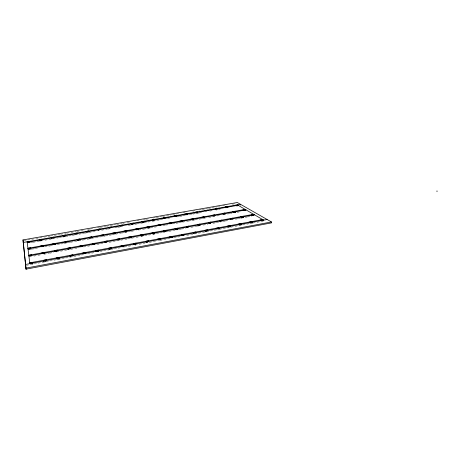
<?xml version="1.0" encoding="UTF-8"?>
<svg xmlns="http://www.w3.org/2000/svg" width="460" height="460" viewBox="0 0 460 460"><rect width="100%" height="100%" fill="white"/><g stroke="black" fill="none" stroke-linecap="round" stroke-linejoin="round"><path stroke-width="0.34" stroke-dasharray="2.3 1.72" d="M26.306 265.357L83.582 254.662M87.814 253.874L95.582 252.419M99.82 251.631L108.945 249.929M110.412 249.653L120.296 247.808M124.534 247.014L132.578 245.513M135.125 245.036L145.009 243.19M149.247 242.403L157.027 240.948M159.839 240.425L170.373 238.458M173.96 237.785L181.729 236.336M186.668 235.416L218.442 229.482M219.15 229.35L249.78 223.629M250.217 223.548L252.833 223.06M253.04 223.025L265.098 220.771M33.971 256.088L41.446 254.719M43.924 254.265L48.967 253.345M49.582 253.23L53.826 252.454M56.655 251.936L66.55 250.125M70.489 249.406L74.324 248.705M74.698 248.636L79.275 247.796M83.726 246.98L92 245.467M96.795 244.588L104.328 243.213M108.968 242.362L127.799 238.912M128.058 238.867L140.076 236.67M140.783 236.538L155.63 233.824M156.337 233.691L162.196 232.622M162.702 232.53L165.525 232.012M166.232 231.88L168.354 231.495M168.849 231.403L178.256 229.684M178.882 229.563L181.079 229.166M181.602 229.068L186.03 228.258M190.837 227.378L196.886 226.268M197.34 226.188L198.755 225.929M203.308 225.095L207.96 224.244M212.894 223.341L215.723 222.824M216.286 222.72L222.088 221.657M222.594 221.565L224.911 221.139M225.411 221.047L228.447 220.495M235.474 219.207L237.642 218.81M238.257 218.701L240.465 218.293M241.172 218.166L246.83 217.131M247.497 217.005L251.781 216.223M29.607 249.636L31.723 249.257M32.344 249.147L34.54 248.751M35.144 248.641L38.065 248.118M44.85 246.899L50.761 245.835M51.083 245.778L52.463 245.531M57.212 244.68L63.457 243.558M64.055 243.449L70.104 242.362M70.507 242.288L82.84 240.074M83.202 240.011L95.421 237.814M95.898 237.728L105.064 236.083M105.771 235.957L108.594 235.451M109.296 235.324L111.676 234.893M112.119 234.818L114.937 234.307M115.615 234.186L121.285 233.168M121.877 233.065L124.108 232.662M124.66 232.564L127.633 232.03M128.34 231.903L130.605 231.495M131.157 231.397L134.044 230.88M138.587 230.063L143.853 229.114M144.026 229.086L146.677 228.608M150.202 227.976L147.378 228.482L147.171 228.183M150.552 227.913L156.607 226.826M163.041 225.67L165.715 225.187M166.37 225.072L167.831 224.808M172.747 223.928L175.588 223.416M176.036 223.336L178.67 222.864M179.118 222.784L181.936 222.278M182.643 222.145L188.652 221.07M188.991 221.007L194.632 219.995M195.212 219.891L205.913 217.965M208.644 217.476L212.779 216.735M217.12 215.953L220.535 215.343M227.556 214.078L229.891 213.658M230.259 213.595L232.007 213.279M236.946 212.393L239.769 211.887M32.723 242.374L30.021 242.851L29.98 242.529M33.034 242.322L58.656 237.797M59.208 237.699L62.037 237.199M62.744 237.078L64.866 236.704M65.573 236.578L68.649 236.032M69.109 235.951L71.938 235.451M72.162 235.416L74.974 234.916M75.48 234.83L78.309 234.33M78.896 234.226L81.679 233.737M82.374 233.611L84.674 233.208M85.152 233.122L88.211 232.582M88.918 232.455L96.611 231.098M101.654 230.213L107.312 229.212M107.945 229.097L110.848 228.585M115.092 227.838L117.214 227.464M117.806 227.361L120.497 226.883M128.242 225.515L130.657 225.089M134.625 224.394L137.023 223.968M137.258 223.928L139.892 223.462M140.547 223.347L143.388 222.847M144.095 222.72L156.124 220.599M156.831 220.472L159.89 219.932M160.367 219.845L163.196 219.351M167.44 218.598L169.562 218.224M176.979 216.919L179.469 216.476M179.71 216.436L182.442 215.953M183.126 215.832L185.834 215.355M189.474 214.711L192.199 214.228M192.907 214.107L198.565 213.106M199.272 212.98L202.107 212.48M209.886 211.111L212.008 210.732M216.005 210.03L218.373 209.611M218.862 209.524L220.167 209.294M23.874 240.683L43.671 237.222M44.379 237.095L47.207 236.601M47.915 236.48L50.036 236.106M50.744 235.986L53.573 235.491M54.28 235.365L57.109 234.87M57.816 234.749L59.938 234.376M60.645 234.249L66.303 233.26M67.01 233.139L76.199 231.529M76.906 231.409L84.686 230.046M87.515 229.552L89.637 229.178M90.344 229.057L93.173 228.562M97.416 227.821L99.532 227.447M100.24 227.326L103.069 226.832M103.776 226.705L105.898 226.331M106.605 226.211L109.434 225.716M110.141 225.59L115.799 224.601M116.506 224.48L122.164 223.491M122.872 223.364L124.286 223.117M127.115 222.623L130.646 222.002M137.011 220.892L139.133 220.518M143.376 219.776L145.498 219.408M146.205 219.282L149.034 218.787M153.278 218.046L155.399 217.672M156.107 217.551L161.765 216.562M162.466 216.436L171.66 214.826M172.368 214.705L178.733 213.589M182.977 212.848L185.098 212.48M192.878 211.117L194.994 210.743M199.237 210.001L201.359 209.633M202.066 209.507L204.895 209.012M205.603 208.892L207.724 208.518M208.432 208.397L211.261 207.903M211.968 207.776L217.626 206.787M218.333 206.661L219.748 206.413M222.577 205.919L224.698 205.551M232.472 204.188L234.594 203.82M206.948 211.629L206.344 211.692M216.809 209.875L216.223 209.904M241.31 217.793L241.742 218.063M201.836 218.373L202.187 218.638M205.114 231.587L205.493 231.897M89.366 238.556L89.527 238.872M80.023 240.235L80.166 240.557M65.722 236.227L65.837 236.532M59.679 258.307L59.904 259.083M56.902 259.233L57.005 259.624M197.202 213.308A1.179 0.287 -6.3 0 1 196.081 213.503M240.281 225.394A1.288 0.351 -5.3 0 1 239.344 225.394M187.024 215.056A1.184 0.293 -6.6 0 1 186.84 215.136M193.189 220.208A1.225 0.31 -6.5 0 1 192.015 220.42M218.471 229.465A1.305 0.356 -5.9 0 1 217.494 229.609M252.172 223.134A1.282 0.345 -5 0 1 251.93 223.215M202.716 218.5A1.219 0.31 -6.2 0 1 202.423 218.5M230.299 227.079A1.299 0.356 -5.6 0 1 230.006 227.274M206.408 231.713A1.317 0.362 -6.2 0 1 205.47 231.713M110.67 249.59A1.409 0.391 -8.8 0 1 110.325 249.671M126.23 232.271A1.282 0.328 -8.1 0 1 124.717 232.38M123.24 247.244A1.391 0.385 -8.5 0 1 122.895 247.325M135.648 244.927A1.38 0.385 -8.2 0 1 134.952 245.059M90.821 238.642A1.317 0.339 -9 0 1 89.453 238.631M196.104 233.461A1.322 0.368 -6.5 0 1 195.506 233.749M166.33 231.759A1.294 0.345 -7.2 0 1 166.117 231.851M119.324 240.361A1.34 0.356 -8.5 0 1 118.462 240.626M144.474 222.559A1.219 0.305 -7.6 0 1 144.267 222.646M188.836 227.694A1.276 0.339 -6.6 0 1 188.571 227.78M160.023 240.379A1.357 0.38 -7.5 0 1 159.695 240.453M148.655 228.252A1.259 0.322 -7.6 0 1 147.28 228.252M103.27 236.359A1.305 0.333 -8.7 0 1 102.315 236.566M154.29 234.054A1.305 0.351 -7.5 0 1 152.99 234.197M154.824 220.817A1.208 0.299 -7.3 0 1 153.623 220.949M32.781 263.936A1.506 0.408 -10.8 0 1 32.263 264.189M131.439 238.067A1.328 0.356 -8.1 0 1 131.054 238.268M141.933 236.319A1.317 0.351 -7.8 0 1 141.03 236.314M53.624 238.59A1.311 0.322 -9.6 0 1 52.4 238.889M67.654 242.702A1.345 0.345 -9.5 0 1 67.396 242.805M76.561 234.629A1.288 0.316 -9.1 0 1 75.308 234.767M58.454 259.354A1.472 0.402 -10.2 0 1 56.977 259.325M40.785 240.954A1.328 0.322 -9.9 0 1 39.623 240.994M65.711 236.314A1.299 0.316 -9.4 0 1 65.607 236.411M45.799 261.659A1.489 0.408 -10.5 0 1 44.332 261.935M72.835 256.467A1.455 0.402 -9.8 0 1 72.364 256.703M57.086 251.81A1.414 0.374 -10 0 1 56.758 251.907M80.017 240.327A1.334 0.339 -9.2 0 1 79.919 240.425"/><path stroke-width="0.69" d="M225.917 207.724L227.533 207.546M26.059 269.152L271.526 222.887L271.452 221.961L237.348 202.509L23 239.919L26.059 269.152L23 239.919M25.863 268.128L271.452 221.961M29.75 262.844L262.689 219.558M267.087 219.477L25.49 264.465L25.679 265.472M30.429 263.758L31.418 263.574A1.506 0.408 -10.8 0 0 30.682 263.764M45.885 260.877L44.913 261.056A1.489 0.408 -10.5 0 1 46.218 261.021M57.276 258.756L58.863 258.457M96.962 251.361L98.371 251.097M108.957 249.124L110.365 248.86M121.653 246.761L123.067 246.497M134.355 244.392L135.769 244.128M146.349 242.155L147.758 241.897M158.343 239.924L159.752 239.66M207.023 230.851L205.614 231.115A1.317 0.362 -6.2 0 1 207.247 231M228.189 226.906L229.603 226.648M250.062 222.835L251.476 222.571M28.807 255.271L253.638 214.302M28.899 256.013L254.529 214.826M31.355 255.8L30.412 255.973A1.449 0.374 -10.6 0 1 31.429 255.898M43.119 253.655L44.534 253.397M67.856 249.136L69.972 248.745M80.575 246.813L81.989 246.554M93.294 244.49L94.708 244.231M141.352 235.71L142.761 235.451M163.961 231.581L165.376 231.322M209.191 223.318L210.605 223.06M241.701 217.379L243.116 217.12M251.591 215.573L253.006 215.314M27.933 248.268L245.203 209.409M28.02 248.958L246.037 209.892M28.813 249.073L30.228 248.82M77.625 240.321L79.04 240.068M113.706 233.852L115.121 233.599M136.338 229.793L137.753 229.54M169.59 223.83L171.494 223.491M213.193 216.01L214.705 216.068M27.209 242.414L238.107 205.286M27.669 242.61L29.083 242.357M40.4 240.367L41.814 240.114M63.739 236.256L65.153 236.003M131.629 224.296L133.043 224.043M142.238 222.427L143.646 222.174M225.682 207.724L227.096 207.477M236.325 205.85L237.653 205.833M237.325 204.838L263.649 220.116M235.175 205.212L235.945 205.666M242.989 209.806L243.817 210.289M251.355 214.722L252.241 215.24M260.331 219.995L261.28 220.558M227.412 206.574L228.166 207.04M234.997 211.232L235.796 211.726M243.116 216.223L243.972 216.752M251.827 221.576L252.753 222.145M235.474 212.336L233.956 212.29A1.196 0.299 -5.4 0 1 235.336 212.278M243.196 217.108L243.622 217.373A1.236 0.322 -5.3 0 0 241.759 217.379M225.239 206.96L225.981 207.42M232.754 211.634L233.553 212.129M240.804 216.643L241.655 217.172M249.446 222.019L250.361 222.588M217.402 208.334L218.12 208.805M224.675 213.078L225.446 213.584M232.472 218.161L233.3 218.701M240.844 223.617L241.736 224.198M224.762 213.94L225.147 214.193M232.559 219.046L232.973 219.316M240.931 224.537L241.373 224.825M215.205 208.725L215.918 209.196M222.416 213.486L223.175 213.986M230.138 218.586L230.954 219.127M238.435 224.066L239.315 224.647M207.282 210.117L207.972 210.594M214.245 214.946L214.987 215.458M221.714 220.121L222.508 220.668M229.736 225.682L230.586 226.274M205.062 210.507L205.746 210.985M211.962 215.355L212.692 215.867M219.351 220.553L220.139 221.105M227.297 226.136L228.137 226.728M197.058 211.91L197.714 212.399M203.705 216.833L204.412 217.35M210.835 222.105L211.588 222.663M218.494 227.769L219.311 228.373M218.592 228.7L218.994 228.999M194.816 212.307L195.465 212.796M201.394 217.246L202.089 217.77M208.449 222.536L209.196 223.1M216.027 228.229L216.833 228.833M186.725 213.727L187.352 214.222M193.05 218.736L193.717 219.265M199.83 224.106L200.548 224.675M207.121 229.885L207.897 230.5M199.933 225.009L200.29 225.296M184.46 214.124L185.075 214.624M190.71 219.155L191.371 219.684M197.415 224.549L198.128 225.118M204.625 230.345L205.396 230.966M176.283 215.562L176.876 216.068M182.275 220.662L182.913 221.202M188.703 226.136L189.388 226.717M195.621 232.024L196.351 232.645M173.995 215.964L174.581 216.47M179.912 221.087L180.538 221.628M186.26 226.579L186.938 227.165M193.091 232.49L193.821 233.117M165.732 217.419L166.29 217.931M171.384 222.611L171.982 223.163M177.451 228.189L178.095 228.775M183.977 234.186L184.673 234.824M177.56 229.097L177.882 229.39M163.415 217.821L163.967 218.339M168.992 223.037L169.585 223.589M174.978 228.637L175.617 229.23M181.424 234.657L182.108 235.302M155.066 219.288L155.595 219.811M160.373 224.578L160.937 225.141M166.066 230.259L166.669 230.862M172.195 236.377L172.851 237.026M152.726 219.702L153.243 220.225M157.958 225.015L158.51 225.578M163.57 230.713L164.162 231.322M169.613 236.854L170.252 237.509M144.29 221.185L144.779 221.72M149.236 226.573L149.764 227.142M154.554 232.357L155.118 232.973M160.275 238.59L160.885 239.252M141.921 221.599L142.404 222.134M146.792 227.01L147.309 227.585M152.024 232.817L152.582 233.433M157.659 239.073L158.257 239.74M133.394 223.1L133.849 223.64M137.977 228.585L138.466 229.166M142.905 234.479L143.428 235.106M148.212 240.833L148.775 241.506M131.002 223.52L131.451 224.066M135.504 229.028L135.987 229.609M140.346 234.945L140.863 235.577M145.561 241.322L146.119 242M122.377 225.038L122.797 225.59M126.592 230.621L127.04 231.213M131.123 236.63L131.6 237.268M135.999 243.098L136.522 243.788M119.962 225.457L120.37 226.015M124.091 231.069L124.534 231.662M128.535 237.101L129.007 237.739M133.32 243.599L133.831 244.289M111.245 226.993L111.625 227.556M115.075 232.679L115.483 233.283M119.197 238.797L119.634 239.447M123.642 245.398L124.114 246.1M108.801 227.418L109.175 227.987M112.55 233.134L112.947 233.737M116.581 239.275L117.007 239.93M120.928 245.904L121.388 246.606M99.987 228.971L100.326 229.54M103.431 234.767L103.799 235.376M107.134 241L107.531 241.661M111.13 247.721L111.556 248.44M97.52 229.402L97.853 229.977M100.878 235.221L101.229 235.836M104.489 241.483L104.868 242.144M108.382 248.233L108.796 248.952M88.607 230.972L88.906 231.552M91.649 236.871L91.977 237.498M94.927 243.219L95.277 243.898M98.463 250.079L98.843 250.803M86.112 231.409L86.405 231.995M89.067 237.331L89.378 237.964M92.247 243.708L92.587 244.386M95.68 250.591L96.048 251.327M77.102 232.99L77.36 233.588M79.735 238.999L80.017 239.637M82.576 245.473L82.875 246.157M85.64 252.459L85.968 253.201M74.577 233.439L74.83 234.031M77.125 239.47L77.395 240.108M79.862 245.968L80.155 246.658M82.823 252.983L83.139 253.73M65.464 235.037L65.688 235.641M67.683 241.155L67.919 241.805M70.075 247.75L70.328 248.452M72.657 254.874L72.933 255.633M62.911 235.486L63.123 236.089M65.038 241.632L65.262 242.282M67.332 248.25L67.574 248.952M69.805 255.403L70.069 256.162M53.699 237.107L53.877 237.722M55.493 243.34L55.683 244.001M57.425 250.056L57.626 250.769M59.507 257.312L59.731 258.089M51.117 237.555L51.284 238.177M52.814 243.817L52.998 244.478M54.642 250.562L54.838 251.281M56.62 257.853L56.833 258.629M41.802 239.194L41.935 239.821M43.154 245.542L43.297 246.221M44.614 252.39L44.769 253.115M46.195 259.791L46.362 260.578M39.192 239.654L39.313 240.281M40.445 246.025L40.583 246.704M41.802 252.902L41.946 253.632M43.269 260.331L43.43 261.125M23.425 243.357L23.259 242.454L240.459 204.286L240.534 205.108M29.768 241.31L29.86 241.948M30.676 247.773L30.774 248.463M31.654 254.748L31.757 255.49M32.712 262.298L32.827 263.097M27.128 241.776L29.848 263.655M436.994 190.848L437 191.705M244.174 210.461A1.19 0.299 -5.2 0 1 245.341 210.41M252.063 215.533A1.23 0.316 -5 0 1 253.782 215.343M209.191 223.364A1.259 0.333 -6.1 0 1 210.381 223.146M240.051 224.71A1.288 0.351 -5.3 0 1 240.988 224.71M213.503 215.97A1.208 0.305 -5.9 0 1 214.366 215.964M250.183 222.858A1.282 0.345 -5 0 1 251.373 222.64M223.629 214.141A1.202 0.305 -5.7 0 1 225.009 214.13M228.051 226.987A1.299 0.356 -5.6 0 1 229.27 226.757M183.494 235.29A1.334 0.368 -6.9 0 1 183.816 235.29M109.244 249.124A1.409 0.391 -8.8 0 1 110.618 248.871M87.498 232.07A1.271 0.316 -8.9 0 1 88.653 232.024M98.296 230.207A1.259 0.31 -8.6 0 1 99.216 230.017M121.779 246.79A1.391 0.385 -8.5 0 1 123.136 246.537M105.955 242.173A1.357 0.362 -8.8 0 1 106.944 242.104M121.618 226.067A1.236 0.305 -8.1 0 1 122.446 226.067M134.159 244.484A1.38 0.385 -8.2 0 1 135.499 244.231M90.177 238.079A1.317 0.339 -9 0 1 91.172 237.935M169.999 223.767A1.242 0.316 -7 0 1 171.229 223.635M113.626 233.875A1.294 0.333 -8.4 0 1 114.896 233.737M159.597 225.636A1.254 0.322 -7.3 0 1 160.465 225.636M164.139 231.65A1.294 0.345 -7.2 0 1 165.267 231.351M132.014 224.238A1.23 0.305 -7.8 0 1 133.227 224.106M199.048 225.181A1.265 0.333 -6.4 0 1 199.95 225.181M93.397 244.484A1.368 0.362 -9.1 0 1 94.426 244.329M142.663 222.393A1.219 0.305 -7.6 0 1 143.848 222.186M146.389 242.202A1.368 0.38 -7.8 0 1 148.034 241.96M171.022 237.561A1.345 0.374 -7.2 0 1 172.304 237.515M187.024 227.412A1.276 0.339 -6.6 0 1 187.916 227.217M158.763 239.855A1.357 0.38 -7.5 0 1 160.373 239.74M176.324 229.321A1.288 0.345 -6.9 0 1 177.755 229.321M153.743 233.456A1.305 0.351 -7.5 0 1 154.646 233.461M141.433 235.71A1.317 0.351 -7.8 0 1 142.732 235.56M136.557 229.764A1.271 0.328 -7.8 0 1 137.81 229.626M54.314 244.501A1.363 0.345 -9.8 0 1 55.522 244.455M43.021 253.684A1.432 0.374 -10.3 0 1 44.401 253.529M41.618 246.784A1.38 0.345 -10.1 0 1 42.654 246.635M96.87 251.39A1.42 0.397 -9.2 0 1 98.262 251.235M57.529 258.761A1.472 0.402 -10.2 0 1 58.615 258.52M40.658 240.321A1.328 0.322 -9.9 0 1 41.601 240.252M84.393 253.702A1.438 0.397 -9.5 0 1 85.692 253.661M27.962 242.604A1.345 0.322 -10.2 0 1 28.612 242.443M64.015 236.216A1.299 0.316 -9.4 0 1 64.992 236.078M28.802 249.119A1.391 0.351 -10.3 0 1 30.17 248.877M55.516 251.436A1.414 0.374 -10 0 1 56.908 251.183M68.195 249.124A1.397 0.368 -9.7 0 1 69.563 248.871M80.718 246.836A1.386 0.368 -9.4 0 1 82.07 246.589M77.947 240.31A1.334 0.339 -9.2 0 1 78.924 240.097M237.78 205.125L235.497 205.373L237.78 205.125M227.849 206.873L225.549 207.121L227.849 206.873M217.816 208.639L215.504 208.892L217.816 208.639M207.678 210.421L205.35 210.674L207.678 210.421M243.76 210.145A1.19 0.293 -5.2 0 0 245.68 209.8A1.19 0.293 -5.2 0 0 244.093 209.605A1.19 0.293 -5.2 0 0 243.76 210.145M252.172 215.084A1.23 0.316 -5 0 0 254.156 214.722A1.23 0.316 -5 0 0 252.494 214.515A1.23 0.316 -5 0 0 252.172 215.084M261.205 220.386A1.276 0.339 -4.8 0 0 263.246 220.006A1.276 0.339 -4.8 0 0 261.504 219.776A1.276 0.339 -4.8 0 0 261.205 220.386M195.701 212.664A1.179 0.287 -6.3 0 0 197.432 212.227A1.179 0.287 -6.3 0 0 195.655 212.169A1.179 0.287 -6.3 0 0 195.701 212.664M209.168 222.933A1.259 0.333 -6.1 0 0 211.238 222.554A1.259 0.333 -6.1 0 0 209.639 222.324A1.259 0.333 -6.1 0 0 209.168 222.933M220.104 220.938A1.254 0.328 -5.8 0 0 222.151 220.564A1.254 0.328 -5.8 0 0 220.53 220.334A1.254 0.328 -5.8 0 0 220.104 220.938M241.603 217.011A1.236 0.322 -5.3 0 0 243.605 216.648A1.236 0.322 -5.3 0 0 241.954 216.436A1.236 0.322 -5.3 0 0 241.603 217.011M239.257 224.474A1.294 0.351 -5.3 0 0 241.35 224.083A1.294 0.351 -5.3 0 0 239.637 223.842A1.294 0.351 -5.3 0 0 239.257 224.474M212.664 215.711A1.208 0.305 -5.9 0 0 214.647 215.355A1.208 0.305 -5.9 0 0 213.101 215.148A1.208 0.305 -5.9 0 0 212.664 215.711M185.322 214.492A1.184 0.287 -6.6 0 0 187.082 214.044A1.184 0.287 -6.6 0 0 185.305 213.986A1.184 0.287 -6.6 0 0 185.322 214.492M191.624 219.546A1.225 0.31 -6.5 0 0 193.43 219.075A1.225 0.31 -6.5 0 0 191.584 219.012A1.225 0.31 -6.5 0 0 191.624 219.546M216.798 228.654A1.305 0.356 -5.9 0 0 218.937 228.252A1.305 0.356 -5.9 0 0 217.258 227.999A1.305 0.356 -5.9 0 0 216.798 228.654M230.914 218.966A1.248 0.322 -5.5 0 0 232.933 218.592A1.248 0.322 -5.5 0 0 231.305 218.373A1.248 0.322 -5.5 0 0 230.914 218.966M250.297 222.416A1.282 0.345 -5 0 0 252.362 222.03A1.282 0.345 -5 0 0 250.631 221.8A1.282 0.345 -5 0 0 250.297 222.416M233.507 211.98A1.196 0.299 -5.4 0 0 235.445 211.629A1.196 0.299 -5.4 0 0 233.875 211.433A1.196 0.299 -5.4 0 0 233.507 211.98M202.072 217.609A1.219 0.31 -6.2 0 0 204.079 217.246A1.219 0.31 -6.2 0 0 202.549 217.039A1.219 0.31 -6.2 0 0 202.072 217.609M223.14 213.837A1.202 0.305 -5.7 0 0 225.101 213.486A1.202 0.305 -5.7 0 0 223.543 213.285A1.202 0.305 -5.7 0 0 223.14 213.837M228.097 226.55A1.299 0.351 -5.6 0 0 230.207 226.153A1.299 0.351 -5.6 0 0 228.511 225.912A1.299 0.351 -5.6 0 0 228.097 226.55M205.373 230.776A1.317 0.362 -6.2 0 0 207.535 230.374A1.317 0.362 -6.2 0 0 205.873 230.115A1.317 0.362 -6.2 0 0 205.373 230.776M182.384 235.135A1.334 0.368 -6.8 0 0 184.368 234.594A1.334 0.368 -6.8 0 0 182.379 234.496A1.334 0.368 -6.8 0 0 182.384 235.135M109.146 248.774A1.409 0.391 -8.8 0 0 111.349 248.181A1.409 0.391 -8.8 0 0 109.405 248.055A1.409 0.391 -8.8 0 0 109.146 248.774M86.733 231.846A1.276 0.31 -8.9 0 0 88.757 231.345A1.276 0.31 -8.9 0 0 87.038 231.259A1.276 0.31 -8.9 0 0 86.733 231.846M124.838 231.512A1.282 0.328 -8.1 0 0 126.828 231A1.282 0.328 -8.1 0 0 125.022 230.914A1.282 0.328 -8.1 0 0 124.838 231.512M98.17 229.827A1.259 0.31 -8.6 0 0 100.159 229.339A1.259 0.31 -8.6 0 0 98.44 229.252A1.259 0.31 -8.6 0 0 98.17 229.827M121.727 246.428A1.391 0.385 -8.5 0 0 123.895 245.847A1.391 0.385 -8.5 0 0 121.94 245.726A1.391 0.385 -8.5 0 0 121.727 246.428M105.208 241.977A1.357 0.362 -8.7 0 0 107.335 241.419A1.357 0.362 -8.7 0 0 105.472 241.316A1.357 0.362 -8.7 0 0 105.208 241.977M120.669 225.871A1.242 0.305 -8.1 0 0 122.601 225.388A1.242 0.305 -8.1 0 0 120.865 225.314A1.242 0.305 -8.1 0 0 120.669 225.871M134.153 244.116A1.38 0.38 -8.1 0 0 136.281 243.541A1.38 0.38 -8.1 0 0 134.32 243.426A1.38 0.38 -8.1 0 0 134.153 244.116M89.717 237.803A1.322 0.333 -8.9 0 0 91.81 237.274A1.322 0.333 -8.9 0 0 90.028 237.17A1.322 0.333 -8.9 0 0 89.717 237.803M169.855 223.445A1.242 0.316 -7 0 0 171.718 222.962A1.242 0.316 -7 0 0 169.889 222.887A1.242 0.316 -7 0 0 169.855 223.445M113.263 233.582A1.294 0.333 -8.4 0 0 115.287 233.07A1.294 0.333 -8.4 0 0 113.488 232.978A1.294 0.333 -8.4 0 0 113.263 233.582M194.085 232.955A1.322 0.362 -6.5 0 0 196.035 232.421A1.322 0.362 -6.5 0 0 194.039 232.329A1.322 0.362 -6.5 0 0 194.085 232.955M158.786 225.429A1.254 0.322 -7.3 0 0 160.684 224.94A1.254 0.322 -7.3 0 0 158.855 224.865A1.254 0.322 -7.3 0 0 158.786 225.429M164.45 231.167A1.294 0.345 -7.2 0 0 166.405 230.644A1.294 0.345 -7.2 0 0 164.502 230.558A1.294 0.345 -7.2 0 0 164.45 231.167M131.738 223.922A1.23 0.305 -7.8 0 0 133.636 223.445A1.23 0.305 -7.8 0 0 131.893 223.376A1.23 0.305 -7.8 0 0 131.738 223.922M109.48 227.838A1.248 0.31 -8.3 0 0 111.441 227.355A1.248 0.31 -8.3 0 0 109.71 227.274A1.248 0.31 -8.3 0 0 109.48 227.838M198.381 224.974A1.271 0.333 -6.4 0 0 200.244 224.474A1.271 0.333 -6.4 0 0 198.323 224.394A1.271 0.333 -6.4 0 0 198.381 224.974M92.931 244.214A1.368 0.362 -9 0 0 95.099 243.656A1.368 0.362 -9 0 0 93.242 243.541A1.368 0.362 -9 0 0 92.931 244.214M117.334 239.763A1.34 0.356 -8.4 0 0 119.427 239.217A1.34 0.356 -8.4 0 0 117.553 239.114A1.34 0.356 -8.4 0 0 117.334 239.763M142.686 221.996A1.219 0.299 -7.6 0 0 144.555 221.524A1.219 0.299 -7.6 0 0 142.807 221.455A1.219 0.299 -7.6 0 0 142.686 221.996M146.429 241.828A1.368 0.38 -7.8 0 0 148.523 241.264A1.368 0.38 -7.8 0 0 146.55 241.155A1.368 0.38 -7.8 0 0 146.429 241.828M170.545 237.343A1.345 0.374 -7.2 0 0 172.563 236.791A1.345 0.374 -7.2 0 0 170.579 236.687A1.345 0.374 -7.2 0 0 170.545 237.343M187.197 227.01A1.276 0.339 -6.6 0 0 189.089 226.51A1.276 0.339 -6.6 0 0 187.174 226.423A1.276 0.339 -6.6 0 0 187.197 227.01M158.562 239.574A1.357 0.374 -7.5 0 0 160.615 239.016A1.357 0.374 -7.5 0 0 158.637 238.907A1.357 0.374 -7.5 0 0 158.562 239.574M164.231 218.201A1.202 0.293 -7.1 0 0 166.043 217.747A1.202 0.293 -7.1 0 0 164.283 217.683A1.202 0.293 -7.1 0 0 164.231 218.201M174.834 216.338A1.19 0.293 -6.8 0 0 176.617 215.884A1.19 0.293 -6.8 0 0 174.852 215.826A1.19 0.293 -6.8 0 0 174.834 216.338M175.887 229.074A1.288 0.339 -6.9 0 0 177.813 228.568A1.288 0.339 -6.9 0 0 175.904 228.482A1.288 0.339 -6.9 0 0 175.887 229.074M147.597 227.435A1.259 0.322 -7.5 0 0 149.523 226.941A1.259 0.322 -7.5 0 0 147.706 226.855A1.259 0.322 -7.5 0 0 147.597 227.435M180.797 221.484A1.23 0.316 -6.7 0 0 182.637 221.013A1.23 0.316 -6.7 0 0 180.797 220.938A1.23 0.316 -6.7 0 0 180.797 221.484M101.556 235.681A1.305 0.333 -8.7 0 0 103.615 235.158A1.305 0.333 -8.7 0 0 101.827 235.06A1.305 0.333 -8.7 0 0 101.556 235.681M152.875 233.277A1.305 0.345 -7.5 0 0 154.865 232.754A1.305 0.345 -7.5 0 0 152.967 232.656A1.305 0.345 -7.5 0 0 152.875 233.277M153.513 220.087A1.208 0.299 -7.3 0 0 155.359 219.627A1.208 0.299 -7.3 0 0 153.6 219.558A1.208 0.299 -7.3 0 0 153.513 220.087M30.59 263.459A1.512 0.408 -10.8 0 0 32.769 262.695A1.512 0.408 -10.8 0 0 30.492 262.763A1.512 0.408 -10.8 0 0 30.59 263.459M129.317 237.578A1.328 0.356 -8.1 0 0 131.376 237.038A1.328 0.356 -8.1 0 0 129.496 236.934A1.328 0.356 -8.1 0 0 129.317 237.578M141.168 235.416A1.317 0.351 -7.8 0 0 143.192 234.882A1.317 0.351 -7.8 0 0 141.3 234.784A1.317 0.351 -7.8 0 0 141.168 235.416M136.281 229.459A1.271 0.328 -7.8 0 0 138.241 228.959A1.271 0.328 -7.8 0 0 136.43 228.873A1.271 0.328 -7.8 0 0 136.281 229.459M51.646 238.015A1.311 0.316 -9.6 0 0 53.768 237.498A1.311 0.316 -9.6 0 0 52.078 237.4A1.311 0.316 -9.6 0 0 51.646 238.015M53.366 244.312A1.363 0.345 -9.8 0 0 55.568 243.76A1.363 0.345 -9.8 0 0 53.808 243.65A1.363 0.345 -9.8 0 0 53.366 244.312M65.625 242.115A1.345 0.339 -9.5 0 0 67.787 241.575A1.345 0.339 -9.5 0 0 66.021 241.465A1.345 0.339 -9.5 0 0 65.625 242.115M75.164 233.881A1.288 0.316 -9.1 0 0 77.222 233.375A1.288 0.316 -9.1 0 0 75.515 233.283A1.288 0.316 -9.1 0 0 75.164 233.881M42.343 253.448A1.432 0.374 -10.2 0 0 44.666 252.856A1.432 0.374 -10.2 0 0 42.843 252.724A1.432 0.374 -10.2 0 0 42.343 253.448M40.963 246.537A1.38 0.345 -10.1 0 0 43.2 245.973A1.38 0.345 -10.1 0 0 41.452 245.858A1.38 0.345 -10.1 0 0 40.963 246.537M96.404 251.143A1.42 0.391 -9.1 0 0 98.653 250.545A1.42 0.391 -9.1 0 0 96.715 250.412A1.42 0.391 -9.1 0 0 96.404 251.143M57.23 258.434A1.472 0.402 -10.1 0 0 59.599 257.813A1.472 0.402 -10.1 0 0 57.69 257.669A1.472 0.402 -10.1 0 0 57.23 258.434M39.681 240.126A1.328 0.322 -9.9 0 0 41.843 239.597A1.328 0.322 -9.9 0 0 40.158 239.493A1.328 0.322 -9.9 0 0 39.681 240.126M83.513 253.54A1.438 0.397 -9.5 0 0 85.796 252.937A1.438 0.397 -9.5 0 0 83.87 252.804A1.438 0.397 -9.5 0 0 83.513 253.54M27.864 242.253A1.345 0.322 -10.1 0 0 29.814 241.626A1.345 0.322 -10.1 0 0 27.79 241.701A1.345 0.322 -10.1 0 0 27.864 242.253M63.468 235.934A1.299 0.316 -9.4 0 0 65.561 235.422A1.299 0.316 -9.4 0 0 63.859 235.33A1.299 0.316 -9.4 0 0 63.468 235.934M43.838 260.929A1.489 0.402 -10.5 0 0 46.253 260.297A1.489 0.402 -10.5 0 0 44.355 260.147A1.489 0.402 -10.5 0 0 43.838 260.929M28.704 248.785A1.397 0.345 -10.3 0 0 30.722 248.118A1.397 0.345 -10.3 0 0 28.623 248.193A1.397 0.345 -10.3 0 0 28.704 248.785M70.455 255.973A1.455 0.397 -9.8 0 0 72.783 255.357A1.455 0.397 -9.8 0 0 70.863 255.219A1.455 0.397 -9.8 0 0 70.455 255.973M55.223 251.097A1.414 0.368 -9.9 0 0 57.506 250.51A1.414 0.368 -9.9 0 0 55.671 250.384A1.414 0.368 -9.9 0 0 55.223 251.097M67.948 248.779A1.397 0.368 -9.6 0 0 70.19 248.199A1.397 0.368 -9.6 0 0 68.35 248.078A1.397 0.368 -9.6 0 0 67.948 248.779M80.517 246.485A1.386 0.362 -9.3 0 0 82.719 245.91A1.386 0.362 -9.3 0 0 80.868 245.795A1.386 0.362 -9.3 0 0 80.517 246.485M77.74 239.947A1.334 0.339 -9.2 0 0 79.867 239.413A1.334 0.339 -9.2 0 0 78.091 239.309A1.334 0.339 -9.2 0 0 77.74 239.947M29.612 255.835A1.449 0.374 -10.5 0 0 31.705 255.122A1.449 0.374 -10.5 0 0 29.52 255.191A1.449 0.374 -10.5 0 0 29.612 255.835"/></g></svg>
